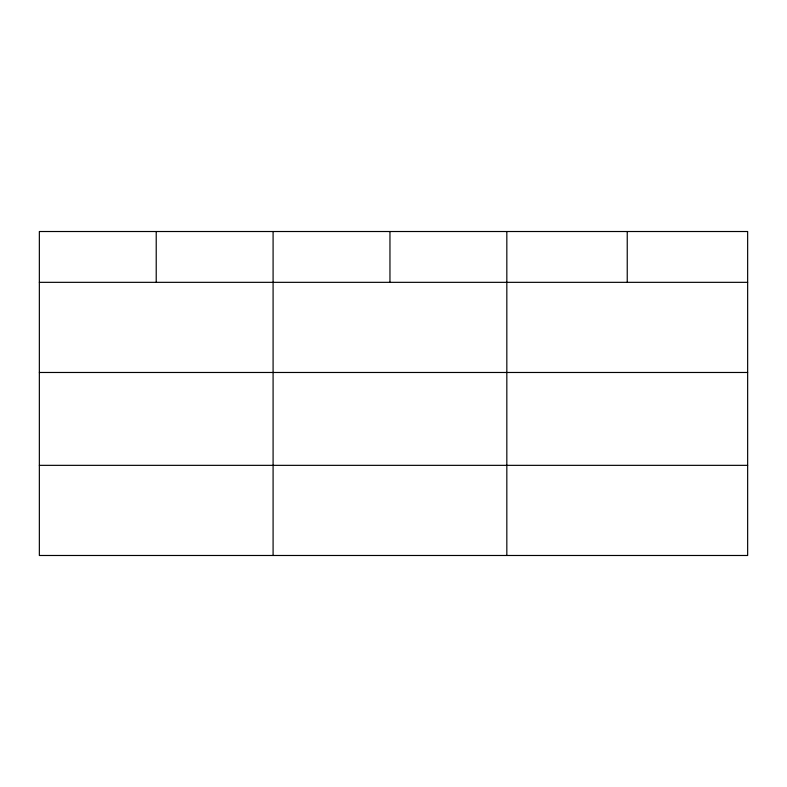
<?xml version="1.0" encoding="UTF-8"?>
<svg xmlns="http://www.w3.org/2000/svg" width="787" height="787" viewBox="0 0 787 787"><rect width="100%" height="100%" fill="white"/><g stroke="black" fill="none" stroke-linecap="round" stroke-linejoin="round"><path stroke-width="1.18" d="M747.65 372.477L747.65 231.516L39.35 231.516L39.35 555.484L747.65 555.484L747.65 372.477L39.35 372.477M39.35 282.336L747.65 282.336M39.35 465.343L747.65 465.343M627.239 231.516L627.239 282.336M506.828 231.516L506.828 555.484M389.958 231.516L389.958 282.336M273.089 231.516L273.089 555.484M156.22 231.516L156.22 282.336"/></g></svg>
